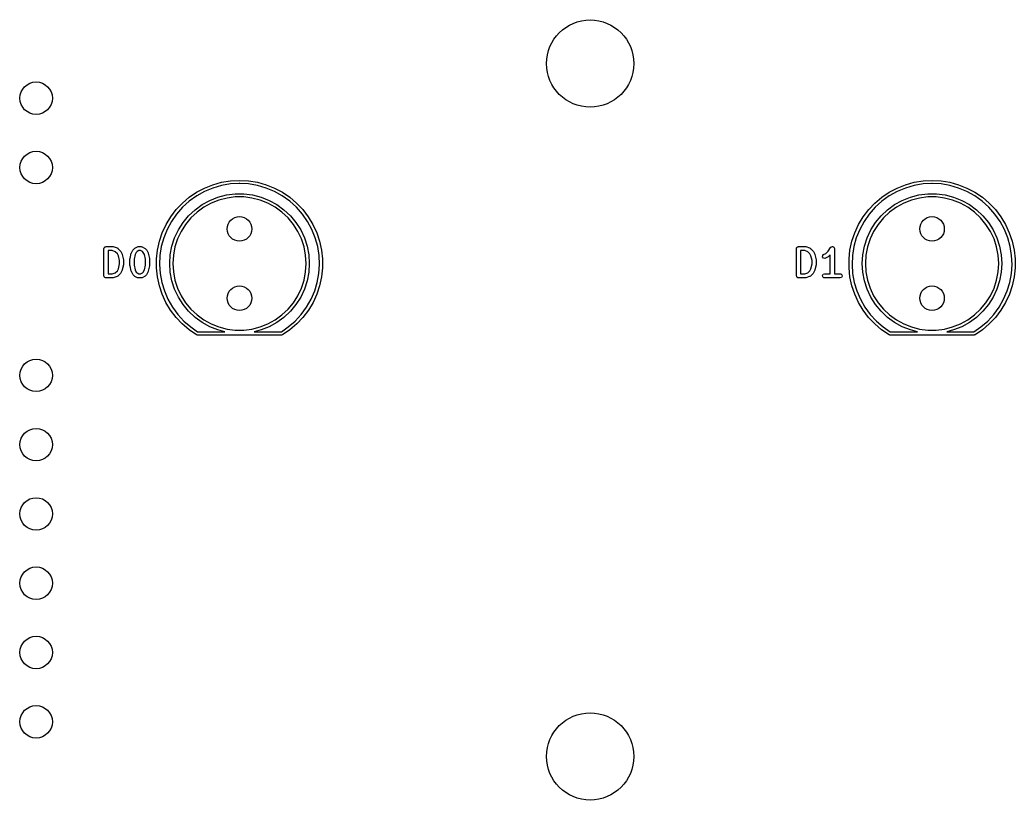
# Model space of a CAD drawing. Extents: x 17 to 414, y -137 to -109.
# Drawn here: x 17.19 to 53.68, y -137.49 to -108.89 of the extents above; entities that cross this region are included whole.
import ezdxf

# ---------------------------------------------------------------- set-up
doc = ezdxf.new("R2010")
doc.units = 0
doc.layers.add('BLACK', color=7, linetype='CONTINUOUS')

msp = doc.modelspace()

# ---------------------------------------------------------------- linework, layer by layer
at = {"layer": 'BLACK', "linetype": 'CONTINUOUS'}
for p, q in [((23.9593, -115.052), (24.266, -114.93)), ((24.5819, -114.961), (24.2636, -115.053)), ((24.266, -114.93), (24.5841, -114.842)), ((24.9086, -114.905), (24.5819, -114.961)), ((24.5841, -114.842), (24.9099, -114.789)), ((25.2289, -114.887), (24.9086, -114.905)), ((24.9099, -114.789), (25.2384, -114.771)), ((25.2386, -114.891), (25.2289, -114.887)), ((25.2384, -114.771), (25.2386, -114.771)), ((25.2386, -114.771), (25.2391, -114.771)), ((25.239, -114.891), (25.2386, -114.891)), ((25.2395, -114.891), (25.239, -114.891)), ((25.2391, -114.771), (25.2395, -114.771)), ((25.2395, -114.771), (25.2395, -114.771)), ((25.2395, -114.771), (25.2396, -114.771)), ((25.2492, -114.887), (25.2395, -114.891)), ((25.2396, -114.771), (25.5682, -114.789)), ((25.5695, -114.905), (25.2492, -114.887)), ((25.5682, -114.789), (25.8939, -114.842)), ((25.8961, -114.961), (25.5695, -114.905)), ((25.8939, -114.842), (26.212, -114.93)), ((26.2144, -115.053), (25.8961, -114.961)), ((26.212, -114.93), (26.5187, -115.052)), ((49.3593, -115.052), (49.666, -114.93)), ((49.9819, -114.961), (49.6636, -115.053)), ((49.666, -114.93), (49.9841, -114.842)), ((50.3086, -114.905), (49.9819, -114.961)), ((49.9841, -114.842), (50.3099, -114.789)), ((50.6289, -114.887), (50.3086, -114.905)), ((50.3099, -114.789), (50.6384, -114.771)), ((50.6386, -114.891), (50.6289, -114.887)), ((50.6384, -114.771), (50.6386, -114.771)), ((50.6386, -114.771), (50.6391, -114.771)), ((50.639, -114.891), (50.6386, -114.891)), ((50.6395, -114.891), (50.639, -114.891)), ((50.6391, -114.771), (50.6395, -114.771)), ((50.6395, -114.771), (50.6395, -114.771)), ((50.6395, -114.771), (50.6396, -114.771)), ((50.6492, -114.887), (50.6395, -114.891)), ((50.6396, -114.771), (50.9682, -114.789)), ((50.9695, -114.905), (50.6492, -114.887)), ((50.9682, -114.789), (51.2939, -114.842)), ((51.2961, -114.961), (50.9695, -114.905)), ((51.2939, -114.842), (51.612, -114.93)), ((51.6144, -115.053), (51.2961, -114.961)), ((51.612, -114.93), (51.9187, -115.052)), ((23.3943, -115.392), (23.6676, -115.207)), ((23.6676, -115.207), (23.9593, -115.052)), ((23.9578, -115.181), (23.6683, -115.342)), ((24.2636, -115.053), (23.9578, -115.181)), ((24.4479, -115.386), (24.7593, -115.306)), ((24.7593, -115.306), (25.0783, -115.266)), ((25.0783, -115.266), (25.3998, -115.266)), ((25.3998, -115.266), (25.7187, -115.306)), ((25.7187, -115.306), (26.0301, -115.386)), ((26.5203, -115.181), (26.2144, -115.053)), ((26.5187, -115.052), (26.8104, -115.207)), ((26.8098, -115.342), (26.5203, -115.181)), ((26.8104, -115.207), (27.0837, -115.392)), ((48.7943, -115.392), (49.0676, -115.207)), ((49.0676, -115.207), (49.3593, -115.052)), ((49.3578, -115.181), (49.0683, -115.342)), ((49.6636, -115.053), (49.3578, -115.181)), ((49.8479, -115.386), (50.1593, -115.306)), ((50.1593, -115.306), (50.4783, -115.266)), ((50.4783, -115.266), (50.7998, -115.266)), ((50.7998, -115.266), (51.1187, -115.306)), ((51.1187, -115.306), (51.4301, -115.386)), ((51.9203, -115.181), (51.6144, -115.053)), ((51.9187, -115.052), (52.2104, -115.207)), ((52.2098, -115.342), (51.9203, -115.181)), ((52.2104, -115.207), (52.4837, -115.392)), ((22.9155, -115.845), (23.1426, -115.606)), ((23.1426, -115.606), (23.3943, -115.392)), ((23.3988, -115.535), (23.1528, -115.757)), ((23.6683, -115.342), (23.3988, -115.535)), ((23.6072, -115.848), (23.8673, -115.659)), ((23.8673, -115.659), (24.149, -115.505)), ((24.1981, -115.609), (23.929, -115.757)), ((24.149, -115.505), (24.4479, -115.386)), ((24.4835, -115.496), (24.1981, -115.609)), ((24.7809, -115.419), (24.4835, -115.496)), ((25.0855, -115.381), (24.7809, -115.419)), ((25.3925, -115.381), (25.0855, -115.381)), ((25.6971, -115.419), (25.3925, -115.381)), ((25.9945, -115.496), (25.6971, -115.419)), ((26.28, -115.609), (25.9945, -115.496)), ((26.0301, -115.386), (26.329, -115.505)), ((26.549, -115.757), (26.28, -115.609)), ((26.329, -115.505), (26.6107, -115.659)), ((26.6107, -115.659), (26.8708, -115.848)), ((27.0793, -115.535), (26.8098, -115.342)), ((27.3253, -115.757), (27.0793, -115.535)), ((27.0837, -115.392), (27.3354, -115.606)), ((27.3354, -115.606), (27.5626, -115.845)), ((48.3155, -115.845), (48.5426, -115.606)), ((48.5426, -115.606), (48.7943, -115.392)), ((48.7988, -115.535), (48.5528, -115.757)), ((49.0683, -115.342), (48.7988, -115.535)), ((49.0072, -115.848), (49.2673, -115.659)), ((49.2673, -115.659), (49.549, -115.505)), ((49.5981, -115.609), (49.329, -115.757)), ((49.549, -115.505), (49.8479, -115.386)), ((49.8835, -115.496), (49.5981, -115.609)), ((50.1809, -115.419), (49.8835, -115.496)), ((50.4855, -115.381), (50.1809, -115.419)), ((50.7925, -115.381), (50.4855, -115.381)), ((51.0971, -115.419), (50.7925, -115.381)), ((51.3945, -115.496), (51.0971, -115.419)), ((51.68, -115.609), (51.3945, -115.496)), ((51.4301, -115.386), (51.729, -115.505)), ((51.949, -115.757), (51.68, -115.609)), ((51.729, -115.505), (52.0107, -115.659)), ((52.0107, -115.659), (52.2708, -115.848)), ((52.4793, -115.535), (52.2098, -115.342)), ((52.7253, -115.757), (52.4793, -115.535)), ((52.4837, -115.392), (52.7354, -115.606)), ((52.7354, -115.606), (52.9626, -115.845)), ((22.7156, -116.108), (22.9155, -115.845)), ((22.9334, -116.005), (22.7434, -116.277)), ((23.1528, -115.757), (22.9334, -116.005)), ((23.1679, -116.316), (23.3729, -116.069)), ((23.3729, -116.069), (23.6072, -115.848)), ((23.6806, -115.937), (23.4568, -116.147)), ((23.929, -115.757), (23.6806, -115.937)), ((26.7974, -115.937), (26.549, -115.757)), ((27.0212, -116.147), (26.7974, -115.937)), ((26.8708, -115.848), (27.1052, -116.069)), ((27.1052, -116.069), (27.3101, -116.316)), ((27.5447, -116.005), (27.3253, -115.757)), ((27.7347, -116.277), (27.5447, -116.005)), ((27.5626, -115.845), (27.7625, -116.108)), ((48.1156, -116.108), (48.3155, -115.845)), ((48.3334, -116.005), (48.1434, -116.277)), ((48.5528, -115.757), (48.3334, -116.005)), ((48.5679, -116.316), (48.7729, -116.069)), ((48.7729, -116.069), (49.0072, -115.848)), ((49.0806, -115.937), (48.8568, -116.147)), ((49.329, -115.757), (49.0806, -115.937)), ((52.1974, -115.937), (51.949, -115.757)), ((52.4212, -116.147), (52.1974, -115.937)), ((52.2708, -115.848), (52.5052, -116.069)), ((52.5052, -116.069), (52.7101, -116.316)), ((52.9447, -116.005), (52.7253, -115.757)), ((53.1347, -116.277), (52.9447, -116.005)), ((52.9626, -115.845), (53.1625, -116.108)), ((22.4064, -116.69), (22.5452, -116.391)), ((22.5452, -116.391), (22.7156, -116.108)), ((22.7434, -116.277), (22.5852, -116.568)), ((22.9957, -116.588), (23.1679, -116.316)), ((23.2611, -116.384), (23.0966, -116.643)), ((23.4568, -116.147), (23.2611, -116.384)), ((27.2169, -116.384), (27.0212, -116.147)), ((27.3814, -116.643), (27.2169, -116.384)), ((27.3101, -116.316), (27.4824, -116.588)), ((27.8928, -116.568), (27.7347, -116.277)), ((27.7625, -116.108), (27.9328, -116.391)), ((27.9328, -116.391), (28.0716, -116.69)), ((47.8064, -116.69), (47.9452, -116.391)), ((47.9452, -116.391), (48.1156, -116.108)), ((48.1434, -116.277), (47.9852, -116.568)), ((48.3957, -116.588), (48.5679, -116.316)), ((48.6611, -116.384), (48.4966, -116.643)), ((48.8568, -116.147), (48.6611, -116.384)), ((52.6169, -116.384), (52.4212, -116.147)), ((52.7814, -116.643), (52.6169, -116.384)), ((52.7101, -116.316), (52.8824, -116.588)), ((53.2928, -116.568), (53.1347, -116.277)), ((53.1625, -116.108), (53.3328, -116.391)), ((53.3328, -116.391), (53.4716, -116.69)), ((22.3008, -117.003), (22.4064, -116.69)), ((22.5852, -116.568), (22.4609, -116.875)), ((22.8588, -116.879), (22.9957, -116.588)), ((23.0966, -116.643), (22.9659, -116.921)), ((27.5122, -116.921), (27.3814, -116.643)), ((27.4824, -116.588), (27.6193, -116.879)), ((28.0172, -116.875), (27.8928, -116.568)), ((28.0716, -116.69), (28.1773, -117.003)), ((47.7008, -117.003), (47.8064, -116.69)), ((47.9852, -116.568), (47.8609, -116.875)), ((48.2588, -116.879), (48.3957, -116.588)), ((48.4966, -116.643), (48.3659, -116.921)), ((52.9122, -116.921), (52.7814, -116.643)), ((52.8824, -116.588), (53.0193, -116.879)), ((53.4172, -116.875), (53.2928, -116.568)), ((53.4716, -116.69), (53.5773, -117.003)), ((22.2296, -117.325), (22.3008, -117.003)), ((22.4609, -116.875), (22.372, -117.195)), ((22.7595, -117.184), (22.8588, -116.879)), ((22.9659, -116.921), (22.871, -117.213)), ((27.607, -117.213), (27.5122, -116.921)), ((27.6193, -116.879), (27.7186, -117.184)), ((28.106, -117.195), (28.0172, -116.875)), ((28.1773, -117.003), (28.2485, -117.325)), ((47.6296, -117.325), (47.7008, -117.003)), ((47.8609, -116.875), (47.772, -117.195)), ((48.1595, -117.184), (48.2588, -116.879)), ((48.3659, -116.921), (48.271, -117.213)), ((53.007, -117.213), (52.9122, -116.921)), ((53.0193, -116.879), (53.1186, -117.184)), ((53.506, -117.195), (53.4172, -116.875)), ((53.5773, -117.003), (53.6485, -117.325)), ((20.2689, -117.273), (20.2706, -117.264)), ((20.2689, -118.273), (20.2689, -117.273)), ((20.27, -117.26), (20.2717, -117.257)), ((20.2706, -117.264), (20.27, -117.26)), ((20.2717, -117.257), (20.2734, -117.248)), ((20.2734, -117.248), (20.286, -117.233)), ((20.286, -117.233), (20.2957, -117.216)), ((20.2957, -117.216), (20.3021, -117.214)), ((20.3021, -117.214), (20.3064, -117.208)), ((20.3064, -117.208), (20.3256, -117.205)), ((20.3256, -117.205), (20.3439, -117.198)), ((20.3439, -117.198), (20.582, -117.198)), ((20.4189, -117.348), (20.4189, -118.198)), ((20.5698, -117.348), (20.4189, -117.348)), ((20.6843, -117.387), (20.5698, -117.348)), ((20.582, -117.198), (20.6041, -117.202)), ((20.6041, -117.202), (20.6057, -117.202)), ((20.6057, -117.202), (20.7486, -117.25)), ((20.7585, -117.461), (20.6843, -117.387)), ((20.7486, -117.25), (20.7715, -117.262)), ((20.7969, -117.538), (20.7585, -117.461)), ((20.7715, -117.262), (20.7738, -117.266)), ((20.7738, -117.266), (20.7779, -117.268)), ((20.7779, -117.268), (20.8731, -117.363)), ((20.8731, -117.363), (20.886, -117.382)), ((20.886, -117.382), (20.8872, -117.383)), ((20.8872, -117.383), (20.9348, -117.478)), ((20.9348, -117.478), (20.9385, -117.49)), ((20.9385, -117.49), (20.9405, -117.493)), ((20.9405, -117.493), (20.9881, -117.684)), ((21.2235, -117.636), (21.2711, -117.446)), ((21.2711, -117.446), (21.2764, -117.434)), ((21.2764, -117.434), (21.2768, -117.43)), ((21.2768, -117.43), (21.3244, -117.335)), ((21.3244, -117.335), (21.3378, -117.317)), ((21.3378, -117.317), (21.3385, -117.316)), ((21.3385, -117.316), (21.3861, -117.268)), ((21.4147, -117.49), (21.3713, -117.664)), ((21.3861, -117.268), (21.4045, -117.255)), ((21.4045, -117.255), (21.4056, -117.254)), ((21.4056, -117.254), (21.5008, -117.206)), ((21.4532, -117.413), (21.4147, -117.49)), ((21.4836, -117.383), (21.4532, -117.413)), ((21.5521, -117.348), (21.4836, -117.383)), ((21.5008, -117.206), (21.5258, -117.199)), ((21.5258, -117.199), (21.5302, -117.2)), ((21.5302, -117.2), (21.5344, -117.198)), ((21.5344, -117.198), (21.6296, -117.198)), ((21.6119, -117.348), (21.5521, -117.348)), ((21.6804, -117.383), (21.6119, -117.348)), ((21.6296, -117.198), (21.6553, -117.203)), ((21.6553, -117.203), (21.6587, -117.206)), ((21.6587, -117.206), (21.6632, -117.206)), ((21.6632, -117.206), (21.7584, -117.254)), ((21.7108, -117.413), (21.6804, -117.383)), ((21.7493, -117.49), (21.7108, -117.413)), ((21.7927, -117.664), (21.7493, -117.49)), ((21.7584, -117.254), (21.7764, -117.267)), ((21.7764, -117.267), (21.7779, -117.268)), ((21.7779, -117.268), (21.8255, -117.316)), ((21.8255, -117.316), (21.8384, -117.334)), ((21.8384, -117.334), (21.8396, -117.335)), ((21.8396, -117.335), (21.8872, -117.43)), ((21.8872, -117.43), (21.8909, -117.443)), ((21.8909, -117.443), (21.8929, -117.446)), ((21.8929, -117.446), (21.9405, -117.636)), ((22.1936, -117.653), (22.2296, -117.325)), ((22.3197, -117.522), (22.3046, -117.853)), ((22.372, -117.195), (22.3197, -117.522)), ((22.679, -117.821), (22.6992, -117.5)), ((22.6992, -117.5), (22.7595, -117.184)), ((22.8135, -117.515), (22.7942, -117.821)), ((22.871, -117.213), (22.8135, -117.515)), ((27.6646, -117.515), (27.607, -117.213)), ((27.6839, -117.821), (27.6646, -117.515)), ((27.7186, -117.184), (27.7788, -117.5)), ((27.7788, -117.5), (27.799, -117.821)), ((28.1584, -117.522), (28.106, -117.195)), ((28.1735, -117.853), (28.1584, -117.522)), ((28.2485, -117.325), (28.2844, -117.653)), ((45.6689, -117.273), (45.6706, -117.264)), ((45.6689, -118.273), (45.6689, -117.273)), ((45.67, -117.26), (45.6717, -117.257)), ((45.6706, -117.264), (45.67, -117.26)), ((45.6717, -117.257), (45.6734, -117.248)), ((45.6734, -117.248), (45.686, -117.233)), ((45.686, -117.233), (45.6957, -117.216)), ((45.6957, -117.216), (45.7021, -117.214)), ((45.7021, -117.214), (45.7064, -117.208)), ((45.7064, -117.208), (45.7256, -117.205)), ((45.7256, -117.205), (45.7439, -117.198)), ((45.7439, -117.198), (45.982, -117.198)), ((45.8189, -117.348), (45.8189, -118.198)), ((45.9698, -117.348), (45.8189, -117.348)), ((46.0843, -117.387), (45.9698, -117.348)), ((45.982, -117.198), (46.0041, -117.202)), ((46.0041, -117.202), (46.0057, -117.202)), ((46.0057, -117.202), (46.1486, -117.25)), ((46.1585, -117.461), (46.0843, -117.387)), ((46.1486, -117.25), (46.1715, -117.262)), ((46.197, -117.538), (46.1585, -117.461)), ((46.1715, -117.262), (46.1738, -117.266)), ((46.1738, -117.266), (46.1779, -117.268)), ((46.1779, -117.268), (46.2731, -117.363)), ((46.2731, -117.363), (46.286, -117.382)), ((46.286, -117.382), (46.2872, -117.383)), ((46.2872, -117.383), (46.3348, -117.478)), ((46.3348, -117.478), (46.3385, -117.49)), ((46.3385, -117.49), (46.3405, -117.493)), ((46.3405, -117.493), (46.3881, -117.684)), ((46.6244, -117.58), (46.6275, -117.529)), ((46.6275, -117.529), (46.6627, -117.492)), ((46.6627, -117.492), (46.7471, -117.45)), ((46.7471, -117.45), (46.8285, -117.368)), ((46.8285, -117.368), (46.9196, -117.232)), ((46.907, -117.502), (46.8446, -117.564)), ((46.907, -118.198), (46.907, -117.502)), ((46.9196, -117.232), (46.9376, -117.213)), ((46.9376, -117.213), (46.9417, -117.212)), ((46.9417, -117.212), (46.9445, -117.208)), ((46.9445, -117.208), (46.9659, -117.205)), ((46.9659, -117.205), (46.9868, -117.199)), ((46.9868, -117.199), (46.9908, -117.2)), ((46.9908, -117.2), (46.995, -117.199)), ((46.995, -117.199), (47.0139, -117.21)), ((47.0139, -117.21), (47.0338, -117.219)), ((47.0338, -117.219), (47.0357, -117.223)), ((47.0357, -117.223), (47.0395, -117.225)), ((47.0395, -117.225), (47.0469, -117.246)), ((47.0469, -117.246), (47.0565, -117.265)), ((47.0565, -117.265), (47.0555, -117.269)), ((47.0555, -117.269), (47.057, -117.273)), ((47.057, -117.273), (47.057, -118.198)), ((47.5936, -117.653), (47.6296, -117.325)), ((47.7197, -117.522), (47.7046, -117.853)), ((47.772, -117.195), (47.7197, -117.522)), ((48.079, -117.821), (48.0992, -117.5)), ((48.0992, -117.5), (48.1595, -117.184)), ((48.2135, -117.515), (48.1942, -117.821)), ((48.271, -117.213), (48.2135, -117.515)), ((53.0646, -117.515), (53.007, -117.213)), ((53.0839, -117.821), (53.0646, -117.515)), ((53.1186, -117.184), (53.1788, -117.5)), ((53.1788, -117.5), (53.199, -117.821)), ((53.5584, -117.522), (53.506, -117.195)), ((53.5735, -117.853), (53.5584, -117.522)), ((53.6485, -117.325), (53.6844, -117.653)), ((20.8403, -117.711), (20.7969, -117.538)), ((20.7969, -118.009), (20.8403, -117.836)), ((20.8403, -117.836), (20.8403, -117.711)), ((20.9881, -117.863), (20.9405, -118.053)), ((20.9903, -117.845), (20.9877, -117.86)), ((20.9877, -117.86), (20.9881, -117.863)), ((20.9881, -117.684), (20.9891, -117.699)), ((20.9891, -117.699), (20.9903, -117.702)), ((20.9903, -117.702), (20.9903, -117.845)), ((21.2213, -117.654), (21.2239, -117.64)), ((21.2213, -117.892), (21.2213, -117.654)), ((21.2225, -117.896), (21.2213, -117.892)), ((21.2239, -117.64), (21.2235, -117.636)), ((21.3713, -117.664), (21.3713, -117.883)), ((21.3713, -117.883), (21.4147, -118.057)), ((21.7493, -118.057), (21.7927, -117.883)), ((21.7927, -117.883), (21.7927, -117.664)), ((21.9427, -117.892), (21.9401, -117.907)), ((21.9405, -117.636), (21.9415, -117.651)), ((21.9415, -117.651), (21.9427, -117.654)), ((21.9427, -117.654), (21.9427, -117.892)), ((22.1934, -117.983), (22.1936, -117.653)), ((22.3046, -117.853), (22.3269, -118.184)), ((22.6992, -118.142), (22.679, -117.821)), ((22.7942, -117.821), (22.8135, -118.127)), ((27.6646, -118.127), (27.6839, -117.821)), ((27.799, -117.821), (27.7788, -118.142)), ((28.1511, -118.184), (28.1735, -117.853)), ((28.2844, -117.653), (28.2847, -117.983)), ((46.2403, -117.711), (46.197, -117.538)), ((46.197, -118.009), (46.2403, -117.836)), ((46.2403, -117.836), (46.2403, -117.711)), ((46.3881, -117.863), (46.3405, -118.053)), ((46.3903, -117.845), (46.3877, -117.86)), ((46.3877, -117.86), (46.3881, -117.863)), ((46.3881, -117.684), (46.3891, -117.699)), ((46.3891, -117.699), (46.3903, -117.702)), ((46.3903, -117.702), (46.3903, -117.845)), ((46.655, -117.622), (46.6244, -117.58)), ((46.7049, -117.634), (46.655, -117.622)), ((46.7298, -117.626), (46.7049, -117.634)), ((46.8251, -117.579), (46.7298, -117.626)), ((46.8262, -117.577), (46.8251, -117.579)), ((46.8446, -117.564), (46.8262, -117.577)), ((47.5934, -117.983), (47.5936, -117.653)), ((47.7046, -117.853), (47.7269, -118.184)), ((48.0992, -118.142), (48.079, -117.821)), ((48.1942, -117.821), (48.2135, -118.127)), ((53.0646, -118.127), (53.0839, -117.821)), ((53.199, -117.821), (53.1788, -118.142)), ((53.5511, -118.184), (53.5735, -117.853)), ((53.6844, -117.653), (53.6847, -117.983)), ((20.4189, -118.198), (20.5698, -118.198)), ((20.5698, -118.198), (20.6843, -118.16)), ((20.6843, -118.16), (20.7585, -118.086)), ((20.7585, -118.086), (20.7969, -118.009)), ((20.8731, -118.184), (20.7779, -118.279)), ((20.8738, -118.182), (20.8731, -118.184)), ((20.8872, -118.164), (20.8738, -118.182)), ((20.9348, -118.069), (20.8872, -118.164)), ((20.9352, -118.065), (20.9348, -118.069)), ((20.9405, -118.053), (20.9352, -118.065)), ((21.2235, -117.911), (21.2225, -117.896)), ((21.2711, -118.101), (21.2235, -117.911)), ((21.2731, -118.104), (21.2711, -118.101)), ((21.2768, -118.116), (21.2731, -118.104)), ((21.3244, -118.212), (21.2768, -118.116)), ((21.3256, -118.213), (21.3244, -118.212)), ((21.3385, -118.231), (21.3256, -118.213)), ((21.3861, -118.279), (21.3385, -118.231)), ((21.4147, -118.057), (21.4532, -118.134)), ((21.4532, -118.134), (21.4836, -118.164)), ((21.4836, -118.164), (21.5521, -118.198)), ((21.5521, -118.198), (21.6119, -118.198)), ((21.6119, -118.198), (21.6804, -118.164)), ((21.6804, -118.164), (21.7108, -118.134)), ((21.7108, -118.134), (21.7493, -118.057)), ((21.8255, -118.231), (21.7779, -118.279)), ((21.8262, -118.23), (21.8255, -118.231)), ((21.8396, -118.212), (21.8262, -118.23)), ((21.8872, -118.116), (21.8396, -118.212)), ((21.8876, -118.113), (21.8872, -118.116)), ((21.8929, -118.101), (21.8876, -118.113)), ((21.9405, -117.911), (21.8929, -118.101)), ((21.9401, -117.907), (21.9405, -117.911)), ((22.2288, -118.312), (22.1934, -117.983)), ((22.3269, -118.184), (22.3864, -118.51)), ((22.7595, -118.458), (22.6992, -118.142)), ((22.8135, -118.127), (22.871, -118.429)), ((27.607, -118.429), (27.6646, -118.127)), ((27.7788, -118.142), (27.7186, -118.458)), ((28.0917, -118.51), (28.1511, -118.184)), ((28.2847, -117.983), (28.2493, -118.312)), ((45.8189, -118.198), (45.9698, -118.198)), ((45.9698, -118.198), (46.0843, -118.16)), ((46.0843, -118.16), (46.1585, -118.086)), ((46.1585, -118.086), (46.197, -118.009)), ((46.2731, -118.184), (46.1779, -118.279)), ((46.2738, -118.182), (46.2731, -118.184)), ((46.2872, -118.164), (46.2738, -118.182)), ((46.3348, -118.069), (46.2872, -118.164)), ((46.3352, -118.065), (46.3348, -118.069)), ((46.3405, -118.053), (46.3352, -118.065)), ((46.6224, -118.26), (46.6481, -118.216)), ((46.6481, -118.216), (46.6963, -118.198)), ((46.6963, -118.198), (46.907, -118.198)), ((47.057, -118.198), (47.2677, -118.198)), ((47.2677, -118.198), (47.2934, -118.203)), ((47.2934, -118.203), (47.3327, -118.236)), ((47.3327, -118.236), (47.3416, -118.286)), ((47.6288, -118.312), (47.5934, -117.983)), ((47.7269, -118.184), (47.7864, -118.51)), ((48.1595, -118.458), (48.0992, -118.142)), ((48.2135, -118.127), (48.271, -118.429)), ((53.007, -118.429), (53.0646, -118.127)), ((53.1788, -118.142), (53.1186, -118.458)), ((53.4917, -118.51), (53.5511, -118.184)), ((53.6847, -117.983), (53.6493, -118.312)), ((20.2756, -118.292), (20.2689, -118.273)), ((20.279, -118.311), (20.2756, -118.292)), ((20.2841, -118.315), (20.279, -118.311)), ((20.2865, -118.322), (20.2841, -118.315)), ((20.3033, -118.331), (20.2865, -118.322)), ((20.3183, -118.344), (20.3033, -118.331)), ((20.328, -118.346), (20.3183, -118.344)), ((20.3309, -118.347), (20.328, -118.346)), ((20.3342, -118.347), (20.3309, -118.347)), ((20.3439, -118.348), (20.3342, -118.347)), ((20.582, -118.348), (20.3439, -118.348)), ((20.5835, -118.348), (20.582, -118.348)), ((20.6057, -118.345), (20.5835, -118.348)), ((20.7486, -118.297), (20.6057, -118.345)), ((20.7521, -118.294), (20.7486, -118.297)), ((20.7566, -118.294), (20.7521, -118.294)), ((20.7779, -118.279), (20.7566, -118.294)), ((21.3876, -118.279), (21.3861, -118.279)), ((21.4056, -118.293), (21.3876, -118.279)), ((21.5008, -118.34), (21.4056, -118.293)), ((21.5053, -118.341), (21.5008, -118.34)), ((21.5087, -118.344), (21.5053, -118.341)), ((21.5344, -118.348), (21.5087, -118.344)), ((21.6296, -118.348), (21.5344, -118.348)), ((21.6338, -118.347), (21.6296, -118.348)), ((21.6382, -118.348), (21.6338, -118.347)), ((21.6632, -118.34), (21.6382, -118.348)), ((21.7584, -118.293), (21.6632, -118.34)), ((21.7595, -118.292), (21.7584, -118.293)), ((21.7779, -118.279), (21.7595, -118.292)), ((22.2994, -118.634), (22.2288, -118.312)), ((22.3864, -118.51), (22.4822, -118.827)), ((22.8588, -118.763), (22.7595, -118.458)), ((22.871, -118.429), (22.9659, -118.721)), ((27.5122, -118.721), (27.607, -118.429)), ((27.7186, -118.458), (27.6193, -118.763)), ((27.9958, -118.827), (28.0917, -118.51)), ((28.2493, -118.312), (28.1786, -118.634)), ((45.6756, -118.292), (45.6689, -118.273)), ((45.679, -118.311), (45.6756, -118.292)), ((45.6841, -118.315), (45.679, -118.311)), ((45.6865, -118.322), (45.6841, -118.315)), ((45.7033, -118.331), (45.6865, -118.322)), ((45.7183, -118.344), (45.7033, -118.331)), ((45.728, -118.346), (45.7183, -118.344)), ((45.7309, -118.347), (45.728, -118.346)), ((45.7342, -118.347), (45.7309, -118.347)), ((45.7439, -118.348), (45.7342, -118.347)), ((45.982, -118.348), (45.7439, -118.348)), ((45.9835, -118.348), (45.982, -118.348)), ((46.0057, -118.345), (45.9835, -118.348)), ((46.1486, -118.297), (46.0057, -118.345)), ((46.1521, -118.294), (46.1486, -118.297)), ((46.1566, -118.294), (46.1521, -118.294)), ((46.1779, -118.279), (46.1566, -118.294)), ((46.6313, -118.311), (46.6224, -118.26)), ((46.6706, -118.344), (46.6313, -118.311)), ((46.6963, -118.348), (46.6706, -118.344)), ((47.2677, -118.348), (46.6963, -118.348)), ((47.3159, -118.331), (47.2677, -118.348)), ((47.3416, -118.286), (47.3159, -118.331)), ((47.6994, -118.634), (47.6288, -118.312)), ((47.7864, -118.51), (47.8822, -118.827)), ((48.2588, -118.763), (48.1595, -118.458)), ((48.271, -118.429), (48.3659, -118.721)), ((52.9122, -118.721), (53.007, -118.429)), ((53.1186, -118.458), (53.0193, -118.763)), ((53.3958, -118.827), (53.4917, -118.51)), ((53.6493, -118.312), (53.5786, -118.634)), ((22.4045, -118.947), (22.2994, -118.634)), ((22.5428, -119.247), (22.4045, -118.947)), ((22.4822, -118.827), (22.6132, -119.131)), ((22.9957, -119.054), (22.8588, -118.763)), ((22.9659, -118.721), (23.0966, -118.999)), ((27.3814, -118.999), (27.5122, -118.721)), ((27.6193, -118.763), (27.4824, -119.054)), ((27.8648, -119.131), (27.9958, -118.827)), ((28.0736, -118.947), (27.9353, -119.247)), ((28.1786, -118.634), (28.0736, -118.947)), ((47.8045, -118.947), (47.6994, -118.634)), ((47.9428, -119.247), (47.8045, -118.947)), ((47.8822, -118.827), (48.0132, -119.131)), ((48.3957, -119.054), (48.2588, -118.763)), ((48.3659, -118.721), (48.4966, -118.999)), ((52.7814, -118.999), (52.9122, -118.721)), ((53.0193, -118.763), (52.8824, -119.054)), ((53.2648, -119.131), (53.3958, -118.827)), ((53.4736, -118.947), (53.3353, -119.247)), ((53.5786, -118.634), (53.4736, -118.947)), ((22.7127, -119.53), (22.5428, -119.247)), ((22.6132, -119.131), (22.7777, -119.419)), ((23.1679, -119.326), (22.9957, -119.054)), ((23.0966, -118.999), (23.2611, -119.258)), ((23.3729, -119.573), (23.1679, -119.326)), ((23.2611, -119.258), (23.4568, -119.495)), ((27.0212, -119.495), (27.2169, -119.258)), ((27.3101, -119.326), (27.1052, -119.573)), ((27.2169, -119.258), (27.3814, -118.999)), ((27.4824, -119.054), (27.3101, -119.326)), ((27.7003, -119.419), (27.8648, -119.131)), ((27.9353, -119.247), (27.7654, -119.53)), ((48.1127, -119.53), (47.9428, -119.247)), ((48.0132, -119.131), (48.1777, -119.419)), ((48.5679, -119.326), (48.3957, -119.054)), ((48.4966, -118.999), (48.6611, -119.258)), ((48.7729, -119.573), (48.5679, -119.326)), ((48.6611, -119.258), (48.8568, -119.495)), ((52.4212, -119.495), (52.6169, -119.258)), ((52.7101, -119.326), (52.5052, -119.573)), ((52.6169, -119.258), (52.7814, -118.999)), ((52.8824, -119.054), (52.7101, -119.326)), ((53.1003, -119.419), (53.2648, -119.131)), ((53.3353, -119.247), (53.1654, -119.53)), ((22.9122, -119.793), (22.7127, -119.53)), ((22.7777, -119.419), (22.9736, -119.686)), ((22.9736, -119.686), (23.1984, -119.93)), ((23.6072, -119.793), (23.3729, -119.573)), ((23.4568, -119.495), (23.6806, -119.705)), ((23.6806, -119.705), (23.929, -119.885)), ((26.549, -119.885), (26.7974, -119.705)), ((26.7974, -119.705), (27.0212, -119.495)), ((27.1052, -119.573), (26.8708, -119.793)), ((27.2797, -119.93), (27.5045, -119.686)), ((27.5045, -119.686), (27.7003, -119.419)), ((27.7654, -119.53), (27.5659, -119.793)), ((48.3122, -119.793), (48.1127, -119.53)), ((48.1777, -119.419), (48.3736, -119.686)), ((48.3736, -119.686), (48.5984, -119.93)), ((49.0072, -119.793), (48.7729, -119.573)), ((48.8568, -119.495), (49.0806, -119.705)), ((49.0806, -119.705), (49.329, -119.885)), ((51.949, -119.885), (52.1974, -119.705)), ((52.1974, -119.705), (52.4212, -119.495)), ((52.5052, -119.573), (52.2708, -119.793)), ((52.6797, -119.93), (52.9045, -119.686)), ((52.9045, -119.686), (53.1003, -119.419)), ((53.1654, -119.53), (52.9659, -119.793)), ((23.1389, -120.033), (22.9122, -119.793)), ((23.3902, -120.247), (23.1389, -120.033)), ((23.1984, -119.93), (23.4492, -120.147)), ((23.8673, -119.982), (23.6072, -119.793)), ((24.149, -120.137), (23.8673, -119.982)), ((23.929, -119.885), (24.1981, -120.033)), ((24.1981, -120.033), (24.4835, -120.146)), ((25.9945, -120.146), (26.28, -120.033)), ((26.28, -120.033), (26.549, -119.885)), ((26.6107, -119.982), (26.329, -120.137)), ((26.8708, -119.793), (26.6107, -119.982)), ((27.0289, -120.147), (27.2797, -119.93)), ((27.3392, -120.033), (27.0878, -120.247)), ((27.5659, -119.793), (27.3392, -120.033)), ((48.5389, -120.033), (48.3122, -119.793)), ((48.7902, -120.247), (48.5389, -120.033)), ((48.5984, -119.93), (48.8492, -120.147)), ((49.2673, -119.982), (49.0072, -119.793)), ((49.549, -120.137), (49.2673, -119.982)), ((49.329, -119.885), (49.5981, -120.033)), ((49.5981, -120.033), (49.8835, -120.146)), ((51.3945, -120.146), (51.68, -120.033)), ((51.68, -120.033), (51.949, -119.885)), ((52.0107, -119.982), (51.729, -120.137)), ((52.2708, -119.793), (52.0107, -119.982)), ((52.4289, -120.147), (52.6797, -119.93)), ((52.7392, -120.033), (52.4878, -120.247)), ((52.9659, -119.793), (52.7392, -120.033)), ((23.6632, -120.432), (23.3902, -120.247)), ((23.4492, -120.147), (23.7044, -120.321)), ((23.679, -120.435), (23.6632, -120.432)), ((23.694, -120.441), (23.679, -120.435)), ((26.784, -120.441), (23.694, -120.441)), ((23.7044, -120.321), (24.7023, -120.321)), ((24.4479, -120.256), (24.149, -120.137)), ((24.7023, -120.321), (24.4479, -120.256)), ((24.4835, -120.146), (24.7809, -120.222)), ((24.7809, -120.222), (25.0855, -120.261)), ((25.0855, -120.261), (25.3925, -120.261)), ((25.3925, -120.261), (25.6971, -120.222)), ((25.6971, -120.222), (25.9945, -120.146)), ((26.0301, -120.256), (25.7758, -120.321)), ((25.7758, -120.321), (26.7737, -120.321)), ((26.329, -120.137), (26.0301, -120.256)), ((26.7737, -120.321), (27.0289, -120.147)), ((26.7991, -120.435), (26.784, -120.441)), ((26.8149, -120.432), (26.7991, -120.435)), ((27.0878, -120.247), (26.8149, -120.432)), ((26.8149, -120.432), (26.8149, -120.432)), ((49.0632, -120.432), (48.7902, -120.247)), ((48.8492, -120.147), (49.1044, -120.321)), ((49.079, -120.435), (49.0632, -120.432)), ((49.094, -120.441), (49.079, -120.435)), ((52.184, -120.441), (49.094, -120.441)), ((49.1044, -120.321), (50.1023, -120.321)), ((49.8479, -120.256), (49.549, -120.137)), ((50.1023, -120.321), (49.8479, -120.256)), ((49.8835, -120.146), (50.1809, -120.222)), ((50.1809, -120.222), (50.4855, -120.261)), ((50.4855, -120.261), (50.7925, -120.261)), ((50.7925, -120.261), (51.0971, -120.222)), ((51.0971, -120.222), (51.3945, -120.146)), ((51.4301, -120.256), (51.1758, -120.321)), ((51.1758, -120.321), (52.1737, -120.321)), ((51.729, -120.137), (51.4301, -120.256)), ((52.1737, -120.321), (52.4289, -120.147)), ((52.1991, -120.435), (52.184, -120.441)), ((52.2149, -120.432), (52.1991, -120.435)), ((52.4878, -120.247), (52.2149, -120.432)), ((52.2149, -120.432), (52.2149, -120.432))]:
    msp.add_line(p, q, dxfattribs=at)
at = {"layer": 'BLACK'}
for centre, radius in [((38.1, -110.49), 1.6), ((17.78, -111.76), 0.595), ((17.78, -114.3), 0.595), ((25.239, -116.551), 0.45), ((50.639, -116.551), 0.45), ((25.239, -119.091), 0.45), ((50.639, -119.091), 0.45), ((17.78, -121.92), 0.595), ((17.78, -124.46), 0.595), ((17.78, -127), 0.595), ((17.78, -129.54), 0.595), ((17.78, -132.08), 0.595), ((17.78, -134.62), 0.595), ((38.1, -135.89), 1.6)]:
    msp.add_circle(centre, radius, dxfattribs=at)

doc.saveas('drawing.dxf')
